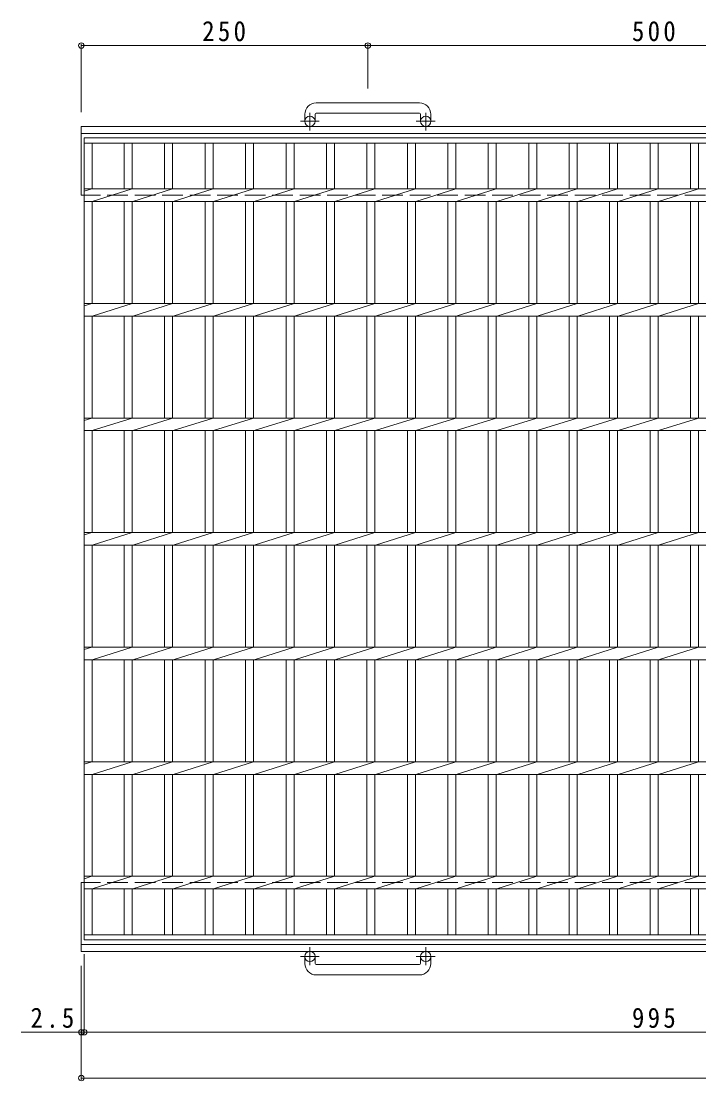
# Model space of a CAD drawing. Units: millimetres, scale not verified. Extents: x -947 to 979, y -824 to 811.
# Drawn here: x -947 to -356, y -244 to 681 of the extents above; entities that cross this region are included whole.
import ezdxf

# ---------------------------------------------------------------- set-up
doc = ezdxf.new("R2010")
doc.units = ezdxf.units.MM
doc.header["$LTSCALE"] = 6
doc.header["$PDMODE"] = 32
doc.header["$PDSIZE"] = 4.8
doc.linetypes.add('CHAIN1', pattern=[8, 5, -1, 1, -1])
doc.linetypes.add('DASHED3', pattern=[4, 3, -1])
for name, color, linetype, lineweight in [('B-1_ピット', 2, 'Continuous', 9), ('B-2_蓋', 3, 'Continuous', 9), ('B-4_寸法', 7, 'Continuous', 9)]:
    doc.layers.add(name, color=color, linetype=linetype, lineweight=lineweight)
doc.styles.add('ＭＳ ゴシック', font='')
doc.styles.get('ＭＳ ゴシック').set_extended_font_data('MS Gothic')

msp = doc.modelspace()

# ---------------------------------------------------------------- linework, layer by layer
at = {"layer": 'B-1_ピット'}
for p, q in [((-599.326, 609.312), (-689.326, 609.312)), ((-699.326, 599.312), (-699.326, 593.213)), ((-690.326, 599.312), (-690.326, 593.213)), ((-689.326, 600.312), (-599.326, 600.312)), ((-598.326, 599.312), (-598.326, 593.213)), ((-589.326, 599.312), (-589.326, 593.213)), ((-894.326, 528.713), (-894.326, 588.712)), ((250.269, 588.712), (-894.326, 588.712)), ((250.269, 582.712), (-894.326, 582.712)), ((-894.326, -71.288), (-894.326, -131.288)), ((250.269, -125.287), (-894.326, -125.287)), ((250.269, -131.288), (-894.326, -131.288)), ((-699.326, -141.888), (-699.326, -135.788)), ((-690.326, -141.888), (-690.326, -135.788)), ((-598.326, -141.888), (-598.326, -135.788)), ((-589.326, -141.888), (-589.326, -135.788)), ((-689.326, -142.888), (-599.326, -142.888)), ((-599.326, -151.888), (-689.326, -151.888))]:
    msp.add_line(p, q, dxfattribs=at)
at = {"layer": 'B-1_ピット', "linetype": 'CHAIN1'}
for p, q in [((-686.663, 593.213), (-703.07, 593.213)), ((-694.826, 585.105), (-694.826, 600.703)), ((-585.663, 593.213), (-602.07, 593.213)), ((-593.825, 585.105), (-593.825, 600.703)), ((-694.826, -127.681), (-694.826, -143.278)), ((-593.825, -127.681), (-593.825, -143.278)), ((-686.663, -135.788), (-703.07, -135.788)), ((-585.663, -135.788), (-602.07, -135.788))]:
    msp.add_line(p, q, dxfattribs=at)
at = {"layer": 'B-1_ピット', "linetype": 'DASHED3'}
for p, q in [((250.269, 528.713), (-894.326, 528.713)), ((250.269, -71.288), (-894.326, -71.288))]:
    msp.add_line(p, q, dxfattribs=at)
at = {"layer": 'B-1_ピット'}
for centre in [(-694.826, 593.213), (-593.826, 593.213), (-694.826, -135.788), (-593.826, -135.788)]:
    msp.add_circle(centre, 4.5, dxfattribs=at)
for centre, radius, start, end in [((-689.326, 599.312), 10, 90, 180), ((-599.326, 599.312), 10, 0, 90), ((-689.326, 599.312), 1, 90, 180), ((-599.326, 599.312), 1, 0, 90), ((-689.326, -141.888), 10, 180, 270), ((-689.326, -141.888), 1, 180, 270), ((-599.326, -141.888), 10, 270, 0), ((-599.326, -141.888), 1, 270, 0)]:
    msp.add_arc(centre, radius, start, end, dxfattribs=at)
at = {"layer": 'B-2_蓋'}
for p, q in [((-891.826, 578.712), (103.175, 578.712)), ((-891.826, -121.288), (-891.826, 578.712)), ((-891.826, 574.213), (103.175, 574.213)), ((-884.825, 534.213), (-884.825, 574.213)), ((-856.926, 574.213), (-856.926, 534.213)), ((-849.926, 574.213), (-849.926, 534.213)), ((-821.625, 574.213), (-821.625, 534.213)), ((-814.625, 574.213), (-814.625, 534.213)), ((-786.325, 574.213), (-786.325, 534.213)), ((-779.325, 574.213), (-779.325, 534.213)), ((-751.025, 574.213), (-751.025, 534.213)), ((-744.026, 574.213), (-744.026, 534.213)), ((-715.725, 574.213), (-715.725, 534.213)), ((-708.725, 574.213), (-708.725, 534.213)), ((-680.425, 574.213), (-680.425, 534.213)), ((-673.425, 574.213), (-673.425, 534.213)), ((-645.125, 574.213), (-645.125, 534.213)), ((-638.126, 574.213), (-638.126, 534.213)), ((-609.825, 574.213), (-609.825, 534.213)), ((-602.825, 574.213), (-602.825, 534.213)), ((-574.525, 574.213), (-574.525, 534.213)), ((-567.525, 574.213), (-567.525, 534.213)), ((-539.225, 574.213), (-539.225, 534.213)), ((-532.225, 574.213), (-532.225, 534.213)), ((-503.925, 574.213), (-503.925, 534.213)), ((-496.925, 574.213), (-496.925, 534.213)), ((-468.626, 574.213), (-468.626, 534.213)), ((-461.626, 574.213), (-461.626, 534.213)), ((-433.325, 574.213), (-433.325, 534.213)), ((-426.325, 574.213), (-426.325, 534.213)), ((-398.025, 574.213), (-398.025, 534.213)), ((-391.025, 574.213), (-391.025, 534.213)), ((-362.726, 574.213), (-362.726, 534.213)), ((-355.726, 574.213), (-355.726, 534.213)), ((-891.826, 534.213), (103.175, 534.213)), ((-891.826, 532.132), (-885.225, 534.213)), ((-884.825, 523.213), (-849.926, 534.213)), ((-849.525, 523.213), (-814.625, 534.213)), ((-814.225, 523.213), (-779.326, 534.213)), ((-778.925, 523.213), (-744.026, 534.213)), ((-743.625, 523.213), (-708.726, 534.213)), ((-708.325, 523.213), (-673.426, 534.213)), ((-673.025, 523.213), (-638.126, 534.213)), ((-637.725, 523.213), (-602.826, 534.213)), ((-602.425, 523.213), (-567.526, 534.213)), ((-567.125, 523.213), (-532.225, 534.213)), ((-531.825, 523.213), (-496.926, 534.213)), ((-496.525, 523.213), (-461.626, 534.213)), ((-461.225, 523.213), (-426.326, 534.213)), ((-425.925, 523.213), (-391.026, 534.213)), ((-390.625, 523.213), (-355.726, 534.213)), ((-891.826, 523.213), (103.175, 523.213)), ((-884.825, 434.212), (-884.825, 523.213)), ((-856.926, 523.213), (-856.926, 434.212)), ((-849.926, 523.213), (-849.926, 434.212)), ((-821.625, 523.213), (-821.625, 434.212)), ((-814.625, 523.213), (-814.625, 434.212)), ((-786.325, 523.213), (-786.325, 434.212)), ((-779.325, 523.213), (-779.325, 434.212)), ((-751.025, 523.213), (-751.025, 434.212)), ((-744.026, 523.213), (-744.026, 434.212)), ((-715.725, 523.213), (-715.725, 434.212)), ((-708.725, 523.213), (-708.725, 434.212)), ((-680.425, 523.213), (-680.425, 434.212)), ((-673.425, 523.213), (-673.425, 434.212)), ((-645.125, 523.213), (-645.125, 434.212)), ((-638.126, 523.213), (-638.126, 434.212)), ((-609.825, 523.213), (-609.825, 434.212)), ((-602.825, 523.213), (-602.825, 434.212)), ((-574.525, 523.213), (-574.525, 434.212)), ((-567.525, 523.213), (-567.525, 434.212)), ((-539.225, 523.213), (-539.225, 434.212)), ((-532.225, 523.213), (-532.225, 434.212)), ((-503.925, 523.213), (-503.925, 434.212)), ((-496.925, 523.213), (-496.925, 434.212)), ((-468.626, 523.213), (-468.626, 434.212)), ((-461.626, 523.213), (-461.626, 434.212)), ((-433.325, 523.213), (-433.325, 434.212)), ((-426.325, 523.213), (-426.325, 434.212)), ((-398.025, 523.213), (-398.025, 434.212)), ((-391.025, 523.213), (-391.025, 434.212)), ((-362.726, 523.213), (-362.726, 434.212)), ((-355.726, 523.213), (-355.726, 434.212)), ((-891.826, 434.213), (103.175, 434.213)), ((-891.826, 432.132), (-885.225, 434.213)), ((-884.825, 423.213), (-849.926, 434.213)), ((-849.525, 423.213), (-814.625, 434.213)), ((-814.225, 423.213), (-779.326, 434.213)), ((-778.925, 423.213), (-744.026, 434.213)), ((-743.625, 423.213), (-708.726, 434.213)), ((-708.325, 423.213), (-673.426, 434.213)), ((-673.025, 423.213), (-638.126, 434.213)), ((-637.725, 423.213), (-602.826, 434.213)), ((-602.425, 423.213), (-567.526, 434.213)), ((-567.125, 423.213), (-532.225, 434.213)), ((-531.825, 423.213), (-496.926, 434.213)), ((-496.525, 423.213), (-461.626, 434.213)), ((-461.225, 423.213), (-426.326, 434.213)), ((-425.925, 423.213), (-391.026, 434.213)), ((-390.625, 423.213), (-355.726, 434.213)), ((-891.826, 423.213), (103.175, 423.213)), ((-884.825, 334.212), (-884.825, 423.213)), ((-856.926, 423.213), (-856.926, 334.212)), ((-849.926, 423.213), (-849.926, 334.212)), ((-821.625, 423.213), (-821.625, 334.212)), ((-814.625, 423.213), (-814.625, 334.212)), ((-786.325, 423.213), (-786.325, 334.212)), ((-779.325, 423.213), (-779.325, 334.212)), ((-751.025, 423.213), (-751.025, 334.212)), ((-744.026, 423.213), (-744.026, 334.212)), ((-715.725, 423.213), (-715.725, 334.212)), ((-708.725, 423.213), (-708.725, 334.212)), ((-680.425, 423.213), (-680.425, 334.212)), ((-673.425, 423.213), (-673.425, 334.212)), ((-645.125, 423.213), (-645.125, 334.212)), ((-638.126, 423.213), (-638.126, 334.212)), ((-609.825, 423.213), (-609.825, 334.212)), ((-602.825, 423.213), (-602.825, 334.212)), ((-574.525, 423.213), (-574.525, 334.212)), ((-567.525, 423.213), (-567.525, 334.212)), ((-539.225, 423.213), (-539.225, 334.212)), ((-532.225, 423.213), (-532.225, 334.212)), ((-503.925, 423.213), (-503.925, 334.212)), ((-496.925, 423.213), (-496.925, 334.212)), ((-468.626, 423.213), (-468.626, 334.212)), ((-461.626, 423.213), (-461.626, 334.212)), ((-433.325, 423.213), (-433.325, 334.212)), ((-426.325, 423.213), (-426.325, 334.212)), ((-398.025, 423.213), (-398.025, 334.212)), ((-391.025, 423.213), (-391.025, 334.212)), ((-362.726, 423.213), (-362.726, 334.212)), ((-355.726, 423.213), (-355.726, 334.212)), ((-891.826, 334.212), (103.175, 334.212)), ((-891.826, 332.132), (-885.225, 334.212)), ((-884.825, 323.213), (-849.926, 334.212)), ((-849.525, 323.213), (-814.625, 334.212)), ((-814.225, 323.213), (-779.326, 334.212)), ((-778.925, 323.213), (-744.026, 334.212)), ((-743.625, 323.213), (-708.726, 334.212)), ((-708.325, 323.213), (-673.426, 334.212)), ((-673.025, 323.213), (-638.126, 334.212)), ((-637.725, 323.213), (-602.826, 334.212)), ((-602.425, 323.213), (-567.526, 334.212)), ((-567.125, 323.213), (-532.225, 334.212)), ((-531.825, 323.213), (-496.926, 334.212)), ((-496.525, 323.213), (-461.626, 334.212)), ((-461.225, 323.213), (-426.326, 334.212)), ((-425.925, 323.213), (-391.026, 334.212)), ((-390.625, 323.213), (-355.726, 334.212)), ((-891.826, 323.213), (103.175, 323.213)), ((-884.825, 234.212), (-884.825, 323.213)), ((-856.926, 323.213), (-856.926, 234.212)), ((-849.926, 323.213), (-849.926, 234.212)), ((-821.625, 323.213), (-821.625, 234.212)), ((-814.625, 323.213), (-814.625, 234.212)), ((-786.325, 323.213), (-786.325, 234.212)), ((-779.325, 323.213), (-779.325, 234.212)), ((-751.025, 323.213), (-751.025, 234.212)), ((-744.026, 323.213), (-744.026, 234.212)), ((-715.725, 323.213), (-715.725, 234.212)), ((-708.725, 323.213), (-708.725, 234.212)), ((-680.425, 323.213), (-680.425, 234.212)), ((-673.425, 323.213), (-673.425, 234.212)), ((-645.125, 323.213), (-645.125, 234.212)), ((-638.126, 323.213), (-638.126, 234.212)), ((-609.825, 323.213), (-609.825, 234.212)), ((-602.825, 323.213), (-602.825, 234.212)), ((-574.525, 323.213), (-574.525, 234.212)), ((-567.525, 323.213), (-567.525, 234.212)), ((-539.225, 323.213), (-539.225, 234.212)), ((-532.225, 323.213), (-532.225, 234.212)), ((-503.925, 323.213), (-503.925, 234.212)), ((-496.925, 323.213), (-496.925, 234.212)), ((-468.626, 323.213), (-468.626, 234.212)), ((-461.626, 323.213), (-461.626, 234.212)), ((-433.325, 323.213), (-433.325, 234.212)), ((-426.325, 323.213), (-426.325, 234.212)), ((-398.025, 323.213), (-398.025, 234.212)), ((-391.025, 323.213), (-391.025, 234.212)), ((-362.726, 323.213), (-362.726, 234.212)), ((-355.726, 323.213), (-355.726, 234.212)), ((-891.826, 234.212), (103.175, 234.212)), ((-891.826, 232.132), (-885.225, 234.212)), ((-884.825, 223.213), (-849.926, 234.212)), ((-849.525, 223.213), (-814.625, 234.212)), ((-814.225, 223.213), (-779.326, 234.212)), ((-778.925, 223.213), (-744.026, 234.212)), ((-743.625, 223.213), (-708.726, 234.212)), ((-708.325, 223.213), (-673.426, 234.212)), ((-673.025, 223.213), (-638.126, 234.212)), ((-637.725, 223.213), (-602.826, 234.212)), ((-602.425, 223.213), (-567.526, 234.212)), ((-567.125, 223.213), (-532.225, 234.212)), ((-531.825, 223.213), (-496.926, 234.212)), ((-496.525, 223.213), (-461.626, 234.212)), ((-461.225, 223.213), (-426.326, 234.212)), ((-425.925, 223.213), (-391.026, 234.212)), ((-390.625, 223.213), (-355.726, 234.212)), ((-891.826, 223.213), (103.175, 223.213)), ((-884.825, 134.212), (-884.825, 223.213)), ((-856.926, 223.213), (-856.926, 134.212)), ((-849.926, 223.213), (-849.926, 134.212)), ((-821.625, 223.213), (-821.625, 134.212)), ((-814.625, 223.213), (-814.625, 134.212)), ((-786.325, 223.213), (-786.325, 134.212)), ((-779.325, 223.213), (-779.325, 134.212)), ((-751.025, 223.213), (-751.025, 134.212)), ((-744.026, 223.213), (-744.026, 134.212)), ((-715.725, 223.213), (-715.725, 134.212)), ((-708.725, 223.213), (-708.725, 134.212)), ((-680.425, 223.213), (-680.425, 134.212)), ((-673.425, 223.213), (-673.425, 134.212)), ((-645.125, 223.213), (-645.125, 134.212)), ((-638.126, 223.213), (-638.126, 134.212)), ((-609.825, 223.213), (-609.825, 134.212)), ((-602.825, 223.213), (-602.825, 134.212)), ((-574.525, 223.213), (-574.525, 134.212)), ((-567.525, 223.213), (-567.525, 134.212)), ((-539.225, 223.213), (-539.225, 134.212)), ((-532.225, 223.213), (-532.225, 134.212)), ((-503.925, 223.213), (-503.925, 134.212)), ((-496.925, 223.213), (-496.925, 134.212)), ((-468.626, 223.213), (-468.626, 134.212)), ((-461.626, 223.213), (-461.626, 134.212)), ((-433.325, 223.213), (-433.325, 134.212)), ((-426.325, 223.213), (-426.325, 134.212)), ((-398.025, 223.213), (-398.025, 134.212)), ((-391.025, 223.213), (-391.025, 134.212)), ((-362.726, 223.213), (-362.726, 134.212)), ((-355.726, 223.213), (-355.726, 134.212)), ((-891.826, 134.212), (103.175, 134.212)), ((-891.826, 132.132), (-885.225, 134.212)), ((-884.825, 123.213), (-849.926, 134.212)), ((-849.525, 123.213), (-814.625, 134.212)), ((-814.225, 123.213), (-779.326, 134.212)), ((-778.925, 123.213), (-744.026, 134.212)), ((-743.625, 123.213), (-708.726, 134.212)), ((-708.325, 123.213), (-673.426, 134.212)), ((-673.025, 123.213), (-638.126, 134.212)), ((-637.725, 123.213), (-602.826, 134.212)), ((-602.425, 123.213), (-567.526, 134.212)), ((-567.125, 123.213), (-532.225, 134.212)), ((-531.825, 123.213), (-496.926, 134.212)), ((-496.525, 123.213), (-461.626, 134.212)), ((-461.225, 123.213), (-426.326, 134.212)), ((-425.925, 123.213), (-391.026, 134.212)), ((-390.625, 123.213), (-355.726, 134.212)), ((-891.826, 123.213), (103.175, 123.213)), ((-884.825, 34.212), (-884.825, 123.213)), ((-856.926, 123.213), (-856.926, 34.212)), ((-849.926, 123.213), (-849.926, 34.212)), ((-821.625, 123.213), (-821.625, 34.212)), ((-814.625, 123.213), (-814.625, 34.212)), ((-786.325, 123.213), (-786.325, 34.212)), ((-779.325, 123.213), (-779.325, 34.212)), ((-751.025, 123.213), (-751.025, 34.212)), ((-744.026, 123.213), (-744.026, 34.212)), ((-715.725, 123.213), (-715.725, 34.212)), ((-708.725, 123.213), (-708.725, 34.212)), ((-680.425, 123.213), (-680.425, 34.212)), ((-673.425, 123.213), (-673.425, 34.212)), ((-645.125, 123.213), (-645.125, 34.212)), ((-638.126, 123.213), (-638.126, 34.212)), ((-609.825, 123.213), (-609.825, 34.212)), ((-602.825, 123.213), (-602.825, 34.212)), ((-574.525, 123.213), (-574.525, 34.212)), ((-567.525, 123.213), (-567.525, 34.212)), ((-539.225, 123.213), (-539.225, 34.212)), ((-532.225, 123.213), (-532.225, 34.212)), ((-503.925, 123.213), (-503.925, 34.212)), ((-496.925, 123.213), (-496.925, 34.212)), ((-468.626, 123.213), (-468.626, 34.212)), ((-461.626, 123.213), (-461.626, 34.212)), ((-433.325, 123.213), (-433.325, 34.212)), ((-426.325, 123.213), (-426.325, 34.212)), ((-398.025, 123.213), (-398.025, 34.212)), ((-391.025, 123.213), (-391.025, 34.212)), ((-362.726, 123.213), (-362.726, 34.212)), ((-355.726, 123.213), (-355.726, 34.212)), ((-891.826, 34.212), (103.175, 34.212)), ((-891.826, 32.132), (-885.225, 34.212)), ((-884.825, 23.213), (-849.926, 34.212)), ((-849.525, 23.213), (-814.625, 34.212)), ((-814.225, 23.213), (-779.326, 34.212)), ((-778.925, 23.213), (-744.026, 34.212)), ((-743.625, 23.213), (-708.726, 34.212)), ((-708.325, 23.213), (-673.426, 34.212)), ((-673.025, 23.213), (-638.126, 34.212)), ((-637.725, 23.213), (-602.826, 34.212)), ((-602.425, 23.213), (-567.526, 34.212)), ((-567.125, 23.213), (-532.225, 34.212)), ((-531.825, 23.213), (-496.926, 34.212)), ((-496.525, 23.213), (-461.626, 34.212)), ((-461.225, 23.213), (-426.326, 34.212)), ((-425.925, 23.213), (-391.026, 34.212)), ((-390.625, 23.213), (-355.726, 34.212)), ((-891.826, 23.213), (103.175, 23.213)), ((-884.825, -65.788), (-884.825, 23.213)), ((-856.926, 23.213), (-856.926, -65.788)), ((-849.926, 23.213), (-849.926, -65.788)), ((-821.625, 23.213), (-821.625, -65.788)), ((-814.625, 23.213), (-814.625, -65.788)), ((-786.325, 23.213), (-786.325, -65.788)), ((-779.325, 23.213), (-779.325, -65.788)), ((-751.025, 23.213), (-751.025, -65.788)), ((-744.026, 23.213), (-744.026, -65.788)), ((-715.725, 23.213), (-715.725, -65.788)), ((-708.725, 23.213), (-708.725, -65.788)), ((-680.425, 23.213), (-680.425, -65.788)), ((-673.425, 23.213), (-673.425, -65.788)), ((-645.125, 23.213), (-645.125, -65.788)), ((-638.126, 23.213), (-638.126, -65.788)), ((-609.825, 23.213), (-609.825, -65.788)), ((-602.825, 23.213), (-602.825, -65.788)), ((-574.525, 23.213), (-574.525, -65.788)), ((-567.525, 23.213), (-567.525, -65.788)), ((-539.225, 23.213), (-539.225, -65.788)), ((-532.225, 23.213), (-532.225, -65.788)), ((-503.925, 23.213), (-503.925, -65.788)), ((-496.925, 23.213), (-496.925, -65.788)), ((-468.626, 23.213), (-468.626, -65.788)), ((-461.626, 23.213), (-461.626, -65.788)), ((-433.325, 23.213), (-433.325, -65.788)), ((-426.325, 23.213), (-426.325, -65.788)), ((-398.025, 23.213), (-398.025, -65.788)), ((-391.025, 23.213), (-391.025, -65.788)), ((-362.726, 23.213), (-362.726, -65.788)), ((-355.726, 23.213), (-355.726, -65.788)), ((-891.826, -65.788), (103.175, -65.788)), ((-891.826, -67.868), (-885.225, -65.788)), ((-884.825, -76.787), (-849.926, -65.788)), ((-849.525, -76.787), (-814.625, -65.788)), ((-814.225, -76.787), (-779.326, -65.788)), ((-778.925, -76.787), (-744.026, -65.788)), ((-743.625, -76.787), (-708.726, -65.788)), ((-708.325, -76.787), (-673.426, -65.788)), ((-673.025, -76.787), (-638.126, -65.788)), ((-637.725, -76.787), (-602.826, -65.788)), ((-602.425, -76.787), (-567.526, -65.788)), ((-567.125, -76.787), (-532.225, -65.788)), ((-531.825, -76.787), (-496.926, -65.788)), ((-496.525, -76.787), (-461.626, -65.788)), ((-461.225, -76.787), (-426.326, -65.788)), ((-425.925, -76.787), (-391.026, -65.788)), ((-390.625, -76.787), (-355.726, -65.788)), ((-891.826, -76.788), (103.175, -76.788)), ((-884.825, -116.788), (-884.825, -76.788)), ((-856.926, -76.788), (-856.926, -116.788)), ((-849.926, -76.788), (-849.926, -116.788)), ((-821.625, -76.788), (-821.625, -116.788)), ((-814.625, -76.788), (-814.625, -116.788)), ((-786.325, -76.788), (-786.325, -116.788)), ((-779.325, -76.788), (-779.325, -116.788)), ((-751.025, -76.788), (-751.025, -116.788)), ((-744.026, -76.788), (-744.026, -116.788)), ((-715.725, -76.788), (-715.725, -116.788)), ((-708.725, -76.788), (-708.725, -116.788)), ((-680.425, -76.788), (-680.425, -116.788)), ((-673.425, -76.788), (-673.425, -116.788)), ((-645.125, -76.788), (-645.125, -116.788)), ((-638.126, -76.788), (-638.126, -116.788)), ((-609.825, -76.788), (-609.825, -116.788)), ((-602.825, -76.788), (-602.825, -116.788)), ((-574.525, -76.788), (-574.525, -116.788)), ((-567.525, -76.788), (-567.525, -116.788)), ((-539.225, -76.788), (-539.225, -116.788)), ((-532.225, -76.788), (-532.225, -116.788)), ((-503.925, -76.788), (-503.925, -116.788)), ((-496.925, -76.788), (-496.925, -116.788)), ((-468.626, -76.788), (-468.626, -116.788)), ((-461.626, -76.788), (-461.626, -116.788)), ((-433.325, -76.788), (-433.325, -116.788)), ((-426.325, -76.788), (-426.325, -116.788)), ((-398.025, -76.788), (-398.025, -116.788)), ((-391.025, -76.788), (-391.025, -116.788)), ((-362.726, -76.788), (-362.726, -116.788)), ((-355.726, -76.788), (-355.726, -116.788)), ((103.175, -116.788), (-891.826, -116.788)), ((103.175, -121.288), (-891.826, -121.288))]:
    msp.add_line(p, q, dxfattribs=at)
at = {"layer": 'B-4_寸法'}
for p, q in [((-894.326, 601.212), (-894.326, 660.812)), ((-894.326, 659.312), (250.269, 659.312)), ((-644.326, 621.812), (-644.326, 660.812)), ((-891.826, -133.788), (-891.826, -203.388)), ((-894.326, -143.788), (-894.326, -243.388)), ((-946.792, -201.888), (252.217, -201.888)), ((-894.326, -241.888), (252.217, -241.888))]:
    msp.add_line(p, q, dxfattribs=at)
for p in [(-894.326, 659.312), (-644.326, 659.312), (-894.326, -201.888), (-891.826, -201.888), (-894.326, -241.888)]:
    msp.add_point(p, dxfattribs=at)

# ---------------------------------------------------------------- texts
at = {"layer": 'B-4_寸法', "color": 2, "char_height": 17.6, "attachment_point": 7, "style": 'ＭＳ ゴシック'}
for s, insert in [('\\T1.27;\\W0.9;250', (-788.826, 662.912)), ('\\T1.27;\\W0.9;500', (-413.826, 662.912)), ('\\T1.27;\\W0.9;2.5', (-938.647, -198.288)), ('\\T1.27;\\W0.9;995', (-413.826, -198.288))]:
    msp.add_mtext(s, dxfattribs=dict(at, insert=insert))

doc.saveas('drawing.dxf')
